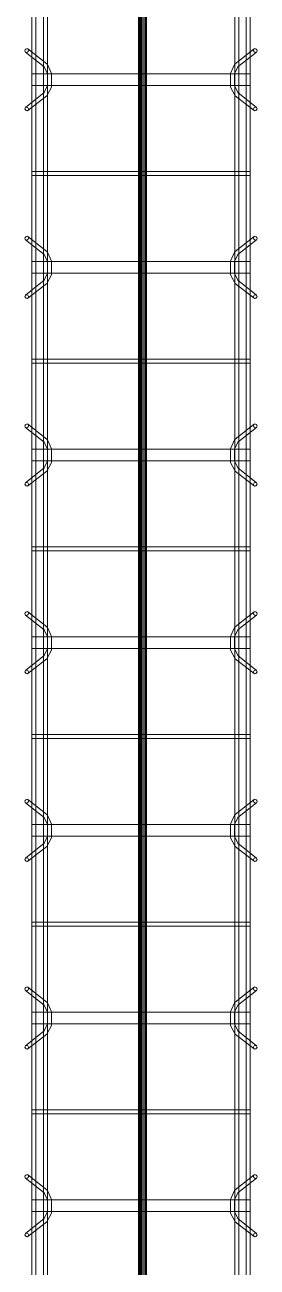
# Model space of a CAD drawing. Header units: inches. Extents: x -19229 to -222, y -6301 to 12387.
# Drawn here: x -2065.9 to -2051, y 11703.6 to 11783 of the extents above; entities that cross this region are included whole.
import ezdxf

# ---------------------------------------------------------------- set-up
doc = ezdxf.new("R2010")
doc.units = ezdxf.units.IN
doc.header["$MEASUREMENT"] = 0
doc.layers.add('A-GENM', color=13, linetype='Continuous', lineweight=9)
doc.layers.add('S-BEAM', color=12, linetype='Continuous', lineweight=9)

# ---------------------------------------------------------------- blocks, each defined once
blk = doc.blocks.new('Dowel bar assembly - Dowel bar assembly-669756-SLAB ON GROUND JOINTS')
at = {"layer": 'S-BEAM'}
for p, q in [((1805.175, 1.192), (1804.225, 2.392)), ((1807.761, 2.392), (1806.811, 1.192)), ((1817.175, 1.192), (1816.225, 2.392)), ((1819.761, 2.392), (1818.811, 1.192)), ((1829.175, 1.192), (1828.225, 2.392)), ((1831.761, 2.392), (1830.811, 1.192)), ((1841.175, 1.192), (1840.225, 2.392)), ((1843.761, 2.392), (1842.811, 1.192)), ((1853.175, 1.192), (1852.225, 2.392)), ((1855.761, 2.392), (1854.811, 1.192)), ((1865.175, 1.192), (1864.225, 2.392)), ((1867.761, 2.392), (1866.811, 1.192)), ((1877.175, 1.192), (1876.225, 2.392)), ((1879.761, 2.392), (1878.811, 1.192)), ((2175, 1.979), (0, 1.979)), ((0, 1.722), (2175, 1.722)), ((1804.024, 2.232), (1804.973, 1.033)), ((1805.625, 1.99), (1805.625, -12.01)), ((1806.375, 1.99), (1805.625, 1.99)), ((1805.625, 1.99), (1806.375, 1.99)), ((1806.375, -12.01), (1806.375, 1.99)), ((1807.013, 1.033), (1807.962, 2.232)), ((1811.871, 1.99), (1811.871, -12.01)), ((1812.129, 1.99), (1811.871, 1.99)), ((1811.871, 1.99), (1812.129, 1.99)), ((1812.129, -12.01), (1812.129, 1.99)), ((1816.024, 2.232), (1816.973, 1.033)), ((1817.625, 1.99), (1817.625, -12.01)), ((1818.375, 1.99), (1817.625, 1.99)), ((1817.625, 1.99), (1818.375, 1.99)), ((1818.375, -12.01), (1818.375, 1.99)), ((1819.013, 1.033), (1819.962, 2.232)), ((1823.871, 1.99), (1823.871, -12.01)), ((1824.129, 1.99), (1823.871, 1.99)), ((1823.871, 1.99), (1824.129, 1.99)), ((1824.129, -12.01), (1824.129, 1.99)), ((1828.024, 2.232), (1828.973, 1.033)), ((1829.625, 1.99), (1829.625, -12.01)), ((1830.375, 1.99), (1829.625, 1.99)), ((1829.625, 1.99), (1830.375, 1.99)), ((1830.375, -12.01), (1830.375, 1.99)), ((1831.013, 1.033), (1831.962, 2.232)), ((1835.871, 1.99), (1835.871, -12.01)), ((1836.129, 1.99), (1835.871, 1.99)), ((1835.871, 1.99), (1836.129, 1.99)), ((1836.129, -12.01), (1836.129, 1.99)), ((1840.024, 2.232), (1840.973, 1.033)), ((1841.625, 1.99), (1841.625, -12.01)), ((1842.375, 1.99), (1841.625, 1.99)), ((1841.625, 1.99), (1842.375, 1.99)), ((1842.375, -12.01), (1842.375, 1.99)), ((1843.013, 1.033), (1843.962, 2.232)), ((1847.871, 1.99), (1847.871, -12.01)), ((1848.129, 1.99), (1847.871, 1.99)), ((1847.871, 1.99), (1848.129, 1.99)), ((1848.129, -12.01), (1848.129, 1.99)), ((1852.024, 2.232), (1852.973, 1.033)), ((1853.625, 1.99), (1853.625, -12.01)), ((1854.375, 1.99), (1853.625, 1.99)), ((1853.625, 1.99), (1854.375, 1.99)), ((1854.375, -12.01), (1854.375, 1.99)), ((1855.013, 1.033), (1855.962, 2.232)), ((1859.871, 1.99), (1859.871, -12.01)), ((1860.129, 1.99), (1859.871, 1.99)), ((1859.871, 1.99), (1860.129, 1.99)), ((1860.129, -12.01), (1860.129, 1.99)), ((1864.024, 2.232), (1864.973, 1.033)), ((1865.625, 1.99), (1865.625, -12.01)), ((1866.375, 1.99), (1865.625, 1.99)), ((1865.625, 1.99), (1866.375, 1.99)), ((1866.375, -12.01), (1866.375, 1.99)), ((1867.013, 1.033), (1867.962, 2.232)), ((1871.871, 1.99), (1871.871, -12.01)), ((1872.129, 1.99), (1871.871, 1.99)), ((1871.871, 1.99), (1872.129, 1.99)), ((1872.129, -12.01), (1872.129, 1.99)), ((1876.024, 2.232), (1876.973, 1.033)), ((1877.625, 1.99), (1877.625, -12.01)), ((1878.375, 1.99), (1877.625, 1.99)), ((1877.625, 1.99), (1878.375, 1.99)), ((1878.375, -12.01), (1878.375, 1.99)), ((1879.013, 1.033), (1879.962, 2.232)), ((2175, 1.246), (0, 1.246)), ((0, 0.988), (2175, 0.988)), ((2175, -11.015), (0, -11.015)), ((1804.973, -11.053), (1804.024, -12.253)), ((1807.962, -12.253), (1807.013, -11.053)), ((1816.973, -11.053), (1816.024, -12.253)), ((1819.962, -12.253), (1819.013, -11.053)), ((1828.973, -11.053), (1828.024, -12.253)), ((1831.962, -12.253), (1831.013, -11.053)), ((1840.973, -11.053), (1840.024, -12.253)), ((1843.962, -12.253), (1843.013, -11.053)), ((1852.973, -11.053), (1852.024, -12.253)), ((1855.962, -12.253), (1855.013, -11.053)), ((1864.973, -11.053), (1864.024, -12.253)), ((1867.962, -12.253), (1867.013, -11.053)), ((1876.973, -11.053), (1876.024, -12.253)), ((1879.962, -12.253), (1879.013, -11.053)), ((0, -11.273), (2175, -11.273)), ((2175, -11.742), (0, -11.742)), ((1804.225, -12.412), (1805.175, -11.213)), ((1806.811, -11.213), (1807.761, -12.412)), ((1816.225, -12.412), (1817.175, -11.213)), ((1818.811, -11.213), (1819.761, -12.412)), ((1828.225, -12.412), (1829.175, -11.213)), ((1830.811, -11.213), (1831.761, -12.412)), ((1840.225, -12.412), (1841.175, -11.213)), ((1842.811, -11.213), (1843.761, -12.412)), ((1852.225, -12.412), (1853.175, -11.213)), ((1854.811, -11.213), (1855.761, -12.412)), ((1864.225, -12.412), (1865.175, -11.213)), ((1866.811, -11.213), (1867.761, -12.412)), ((1876.225, -12.412), (1877.175, -11.213)), ((1878.811, -11.213), (1879.761, -12.412)), ((0, -12), (2175, -12)), ((1806.375, -12.01), (1805.625, -12.01)), ((1805.625, -12.01), (1806.375, -12.01)), ((1812.129, -12.01), (1811.871, -12.01)), ((1811.871, -12.01), (1812.129, -12.01)), ((1818.375, -12.01), (1817.625, -12.01)), ((1817.625, -12.01), (1818.375, -12.01)), ((1824.129, -12.01), (1823.871, -12.01)), ((1823.871, -12.01), (1824.129, -12.01)), ((1830.375, -12.01), (1829.625, -12.01)), ((1829.625, -12.01), (1830.375, -12.01)), ((1836.129, -12.01), (1835.871, -12.01)), ((1835.871, -12.01), (1836.129, -12.01)), ((1842.375, -12.01), (1841.625, -12.01)), ((1841.625, -12.01), (1842.375, -12.01)), ((1848.129, -12.01), (1847.871, -12.01)), ((1847.871, -12.01), (1848.129, -12.01)), ((1854.375, -12.01), (1853.625, -12.01)), ((1853.625, -12.01), (1854.375, -12.01)), ((1860.129, -12.01), (1859.871, -12.01)), ((1859.871, -12.01), (1860.129, -12.01)), ((1866.375, -12.01), (1865.625, -12.01)), ((1865.625, -12.01), (1866.375, -12.01)), ((1872.129, -12.01), (1871.871, -12.01)), ((1871.871, -12.01), (1872.129, -12.01)), ((1878.375, -12.01), (1877.625, -12.01)), ((1877.625, -12.01), (1878.375, -12.01))]:
    blk.add_line(p, q, dxfattribs=at)
at = {"layer": 'S-BEAM', "flags": 128}
for points in [[(1804.973, 1.033), (1805.526, 0.731), (1806.387, 0.715), (1806.972, 0.987), (1807.013, 1.033)], [(1805.175, 1.192), (1805.625, 0.972), (1806.382, 0.977), (1806.811, 1.192)], [(1816.973, 1.033), (1817.526, 0.731), (1818.387, 0.715), (1818.972, 0.987), (1819.013, 1.033)], [(1817.175, 1.192), (1817.625, 0.972), (1818.382, 0.977), (1818.811, 1.192)], [(1828.973, 1.033), (1829.526, 0.731), (1830.387, 0.715), (1830.972, 0.987), (1831.013, 1.033)], [(1829.175, 1.192), (1829.625, 0.972), (1830.382, 0.977), (1830.811, 1.192)], [(1840.973, 1.033), (1841.526, 0.731), (1842.387, 0.715), (1842.972, 0.987), (1843.013, 1.033)], [(1841.175, 1.192), (1841.625, 0.972), (1842.382, 0.977), (1842.811, 1.192)], [(1852.973, 1.033), (1853.526, 0.731), (1854.387, 0.715), (1854.972, 0.987), (1855.013, 1.033)], [(1853.175, 1.192), (1853.625, 0.972), (1854.382, 0.977), (1854.811, 1.192)], [(1864.973, 1.033), (1865.526, 0.731), (1866.387, 0.715), (1866.972, 0.987), (1867.013, 1.033)], [(1865.175, 1.192), (1865.625, 0.972), (1866.382, 0.977), (1866.811, 1.192)], [(1876.973, 1.033), (1877.526, 0.731), (1878.387, 0.715), (1878.972, 0.987), (1879.013, 1.033)], [(1877.175, 1.192), (1877.625, 0.972), (1878.382, 0.977), (1878.811, 1.192)], [(1804.973, -11.053), (1805.526, -10.751), (1806.387, -10.736), (1806.972, -11.007), (1807.013, -11.053)], [(1805.175, -11.213), (1805.625, -10.993), (1806.382, -10.997), (1806.811, -11.213)], [(1816.973, -11.053), (1817.526, -10.751), (1818.387, -10.736), (1818.972, -11.007), (1819.013, -11.053)], [(1817.175, -11.213), (1817.625, -10.993), (1818.382, -10.997), (1818.811, -11.213)], [(1828.973, -11.053), (1829.526, -10.751), (1830.387, -10.736), (1830.972, -11.007), (1831.013, -11.053)], [(1829.175, -11.213), (1829.625, -10.993), (1830.382, -10.997), (1830.811, -11.213)], [(1840.973, -11.053), (1841.526, -10.751), (1842.387, -10.736), (1842.972, -11.007), (1843.013, -11.053)], [(1841.175, -11.213), (1841.625, -10.993), (1842.382, -10.997), (1842.811, -11.213)], [(1852.973, -11.053), (1853.526, -10.751), (1854.387, -10.736), (1854.972, -11.007), (1855.013, -11.053)], [(1853.175, -11.213), (1853.625, -10.993), (1854.382, -10.997), (1854.811, -11.213)], [(1864.973, -11.053), (1865.526, -10.751), (1866.387, -10.736), (1866.972, -11.007), (1867.013, -11.053)], [(1865.175, -11.213), (1865.625, -10.993), (1866.382, -10.997), (1866.811, -11.213)], [(1876.973, -11.053), (1877.526, -10.751), (1878.387, -10.736), (1878.972, -11.007), (1879.013, -11.053)], [(1877.175, -11.213), (1877.625, -10.993), (1878.382, -10.997), (1878.811, -11.213)]]:
    blk.add_lwpolyline(points, dxfattribs=at)
at = {"layer": 'S-BEAM'}
for centre, major_axis, start_param, end_param in [((1804.125, 2.312), (0.101, 0.08), 5.709265, 8.850858), ((1807.862, 2.312), (-0.101, 0.08), 3.715513, 6.857105), ((1816.125, 2.312), (0.101, 0.08), 5.709265, 8.850858), ((1819.862, 2.312), (-0.101, 0.08), 3.715513, 6.857105), ((1828.125, 2.312), (0.101, 0.08), 5.709265, 8.850858), ((1831.862, 2.312), (-0.101, 0.08), 3.715513, 6.857105), ((1840.125, 2.312), (0.101, 0.08), 5.709265, 8.850858), ((1843.862, 2.312), (-0.101, 0.08), 3.715513, 6.857105), ((1852.125, 2.312), (0.101, 0.08), 5.709265, 8.850858), ((1855.862, 2.312), (-0.101, 0.08), 3.715513, 6.857105), ((1864.125, 2.312), (0.101, 0.08), 5.709265, 8.850858), ((1867.862, 2.312), (-0.101, 0.08), 3.715513, 6.857105), ((1876.125, 2.312), (0.101, 0.08), 5.709265, 8.850858), ((1879.862, 2.312), (-0.101, 0.08), 3.715513, 6.857105), ((1804.125, 2.312), (0.101, 0.08), 2.567673, 5.709265), ((1807.862, 2.312), (-0.101, 0.08), 0.57392, 3.715513), ((1816.125, 2.312), (0.101, 0.08), 2.567673, 5.709265), ((1819.862, 2.312), (-0.101, 0.08), 0.57392, 3.715513), ((1828.125, 2.312), (0.101, 0.08), 2.567673, 5.709265), ((1831.862, 2.312), (-0.101, 0.08), 0.57392, 3.715513), ((1840.125, 2.312), (0.101, 0.08), 2.567673, 5.709265), ((1843.862, 2.312), (-0.101, 0.08), 0.57392, 3.715513), ((1852.125, 2.312), (0.101, 0.08), 2.567673, 5.709265), ((1855.862, 2.312), (-0.101, 0.08), 0.57392, 3.715513), ((1864.125, 2.312), (0.101, 0.08), 2.567673, 5.709265), ((1867.862, 2.312), (-0.101, 0.08), 0.57392, 3.715513), ((1876.125, 2.312), (0.101, 0.08), 2.567673, 5.709265), ((1879.862, 2.312), (-0.101, 0.08), 0.57392, 3.715513), ((1804.125, -12.332), (-0.101, 0.08), 3.715513, 6.857105), ((1804.125, -12.332), (-0.101, 0.08), 0.57392, 3.715513), ((1807.862, -12.332), (0.101, 0.08), 5.709265, 8.850858), ((1807.862, -12.332), (0.101, 0.08), 2.567673, 5.709265), ((1816.125, -12.332), (-0.101, 0.08), 3.715513, 6.857105), ((1816.125, -12.332), (-0.101, 0.08), 0.57392, 3.715513), ((1819.862, -12.332), (0.101, 0.08), 5.709265, 8.850858), ((1819.862, -12.332), (0.101, 0.08), 2.567673, 5.709265), ((1828.125, -12.332), (-0.101, 0.08), 3.715513, 6.857105), ((1828.125, -12.332), (-0.101, 0.08), 0.57392, 3.715513), ((1831.862, -12.332), (0.101, 0.08), 5.709265, 8.850858), ((1831.862, -12.332), (0.101, 0.08), 2.567673, 5.709265), ((1840.125, -12.332), (-0.101, 0.08), 3.715513, 6.857105), ((1840.125, -12.332), (-0.101, 0.08), 0.57392, 3.715513), ((1843.862, -12.332), (0.101, 0.08), 5.709265, 8.850858), ((1843.862, -12.332), (0.101, 0.08), 2.567673, 5.709265), ((1852.125, -12.332), (-0.101, 0.08), 3.715513, 6.857105), ((1852.125, -12.332), (-0.101, 0.08), 0.57392, 3.715513), ((1855.862, -12.332), (0.101, 0.08), 5.709265, 8.850858), ((1855.862, -12.332), (0.101, 0.08), 2.567673, 5.709265), ((1864.125, -12.332), (-0.101, 0.08), 3.715513, 6.857105), ((1864.125, -12.332), (-0.101, 0.08), 0.57392, 3.715513), ((1867.862, -12.332), (0.101, 0.08), 5.709265, 8.850858), ((1867.862, -12.332), (0.101, 0.08), 2.567673, 5.709265), ((1876.125, -12.332), (-0.101, 0.08), 3.715513, 6.857105), ((1876.125, -12.332), (-0.101, 0.08), 0.57392, 3.715513), ((1879.862, -12.332), (0.101, 0.08), 5.709265, 8.850858), ((1879.862, -12.332), (0.101, 0.08), 2.567673, 5.709265)]:
    blk.add_ellipse(centre, major_axis=major_axis, ratio=0.816528, start_param=start_param, end_param=end_param, dxfattribs=at)

msp = doc.modelspace()

# ---------------------------------------------------------------- linework, layer by layer
at = {"layer": 'A-GENM'}
for p, q in [((-2058.58036, 9901.1894), (-2058.58036, 12077.1894)), ((-2058.52059, 12077.1894), (-2058.52059, 9901.1894)), ((-2058.52059, 12077.1894), (-2058.52059, 9901.1894)), ((-2058.50273, 12077.1894), (-2058.50273, 9901.1894)), ((-2058.49348, 9901.1894), (-2058.49348, 12077.1894)), ((-2058.48122, 9901.1894), (-2058.48122, 12077.1894)), ((-2058.48122, 12077.1894), (-2058.48122, 9901.1894)), ((-2058.41585, 9901.1894), (-2058.41585, 12077.1894)), ((-2058.36718, 9901.1894), (-2058.36718, 12077.1894)), ((-2058.2803, 12077.1894), (-2058.2803, 9901.1894)), ((-2058.16626, 9901.1894), (-2058.16626, 12077.1894)), ((-2058.16626, 9901.1894), (-2058.16626, 12077.1894)), ((-2058.15869, 9901.1894), (-2058.15869, 12077.1894)), ((-2058.15717, 9901.1894), (-2058.15717, 12077.1894)), ((-2058.12689, 12077.1894), (-2058.12689, 9901.1894)), ((-2058.12689, 12077.1894), (-2058.12689, 9901.1894)), ((-2058.07181, 9901.1894), (-2058.07181, 12077.1894)), ((-2058.07029, 9901.1894), (-2058.07029, 12077.1894))]:
    msp.add_line(p, q, dxfattribs=at)

# ---------------------------------------------------------------- block references
at = {"layer": 'S-BEAM', "rotation": 89.99999999999991}
msp.add_blockref('Dowel bar assembly - Dowel bar assembly-669756-SLAB ON GROUND JOINTS', (-2063.43092, 9901.50636), dxfattribs=at)

doc.saveas('drawing.dxf')
